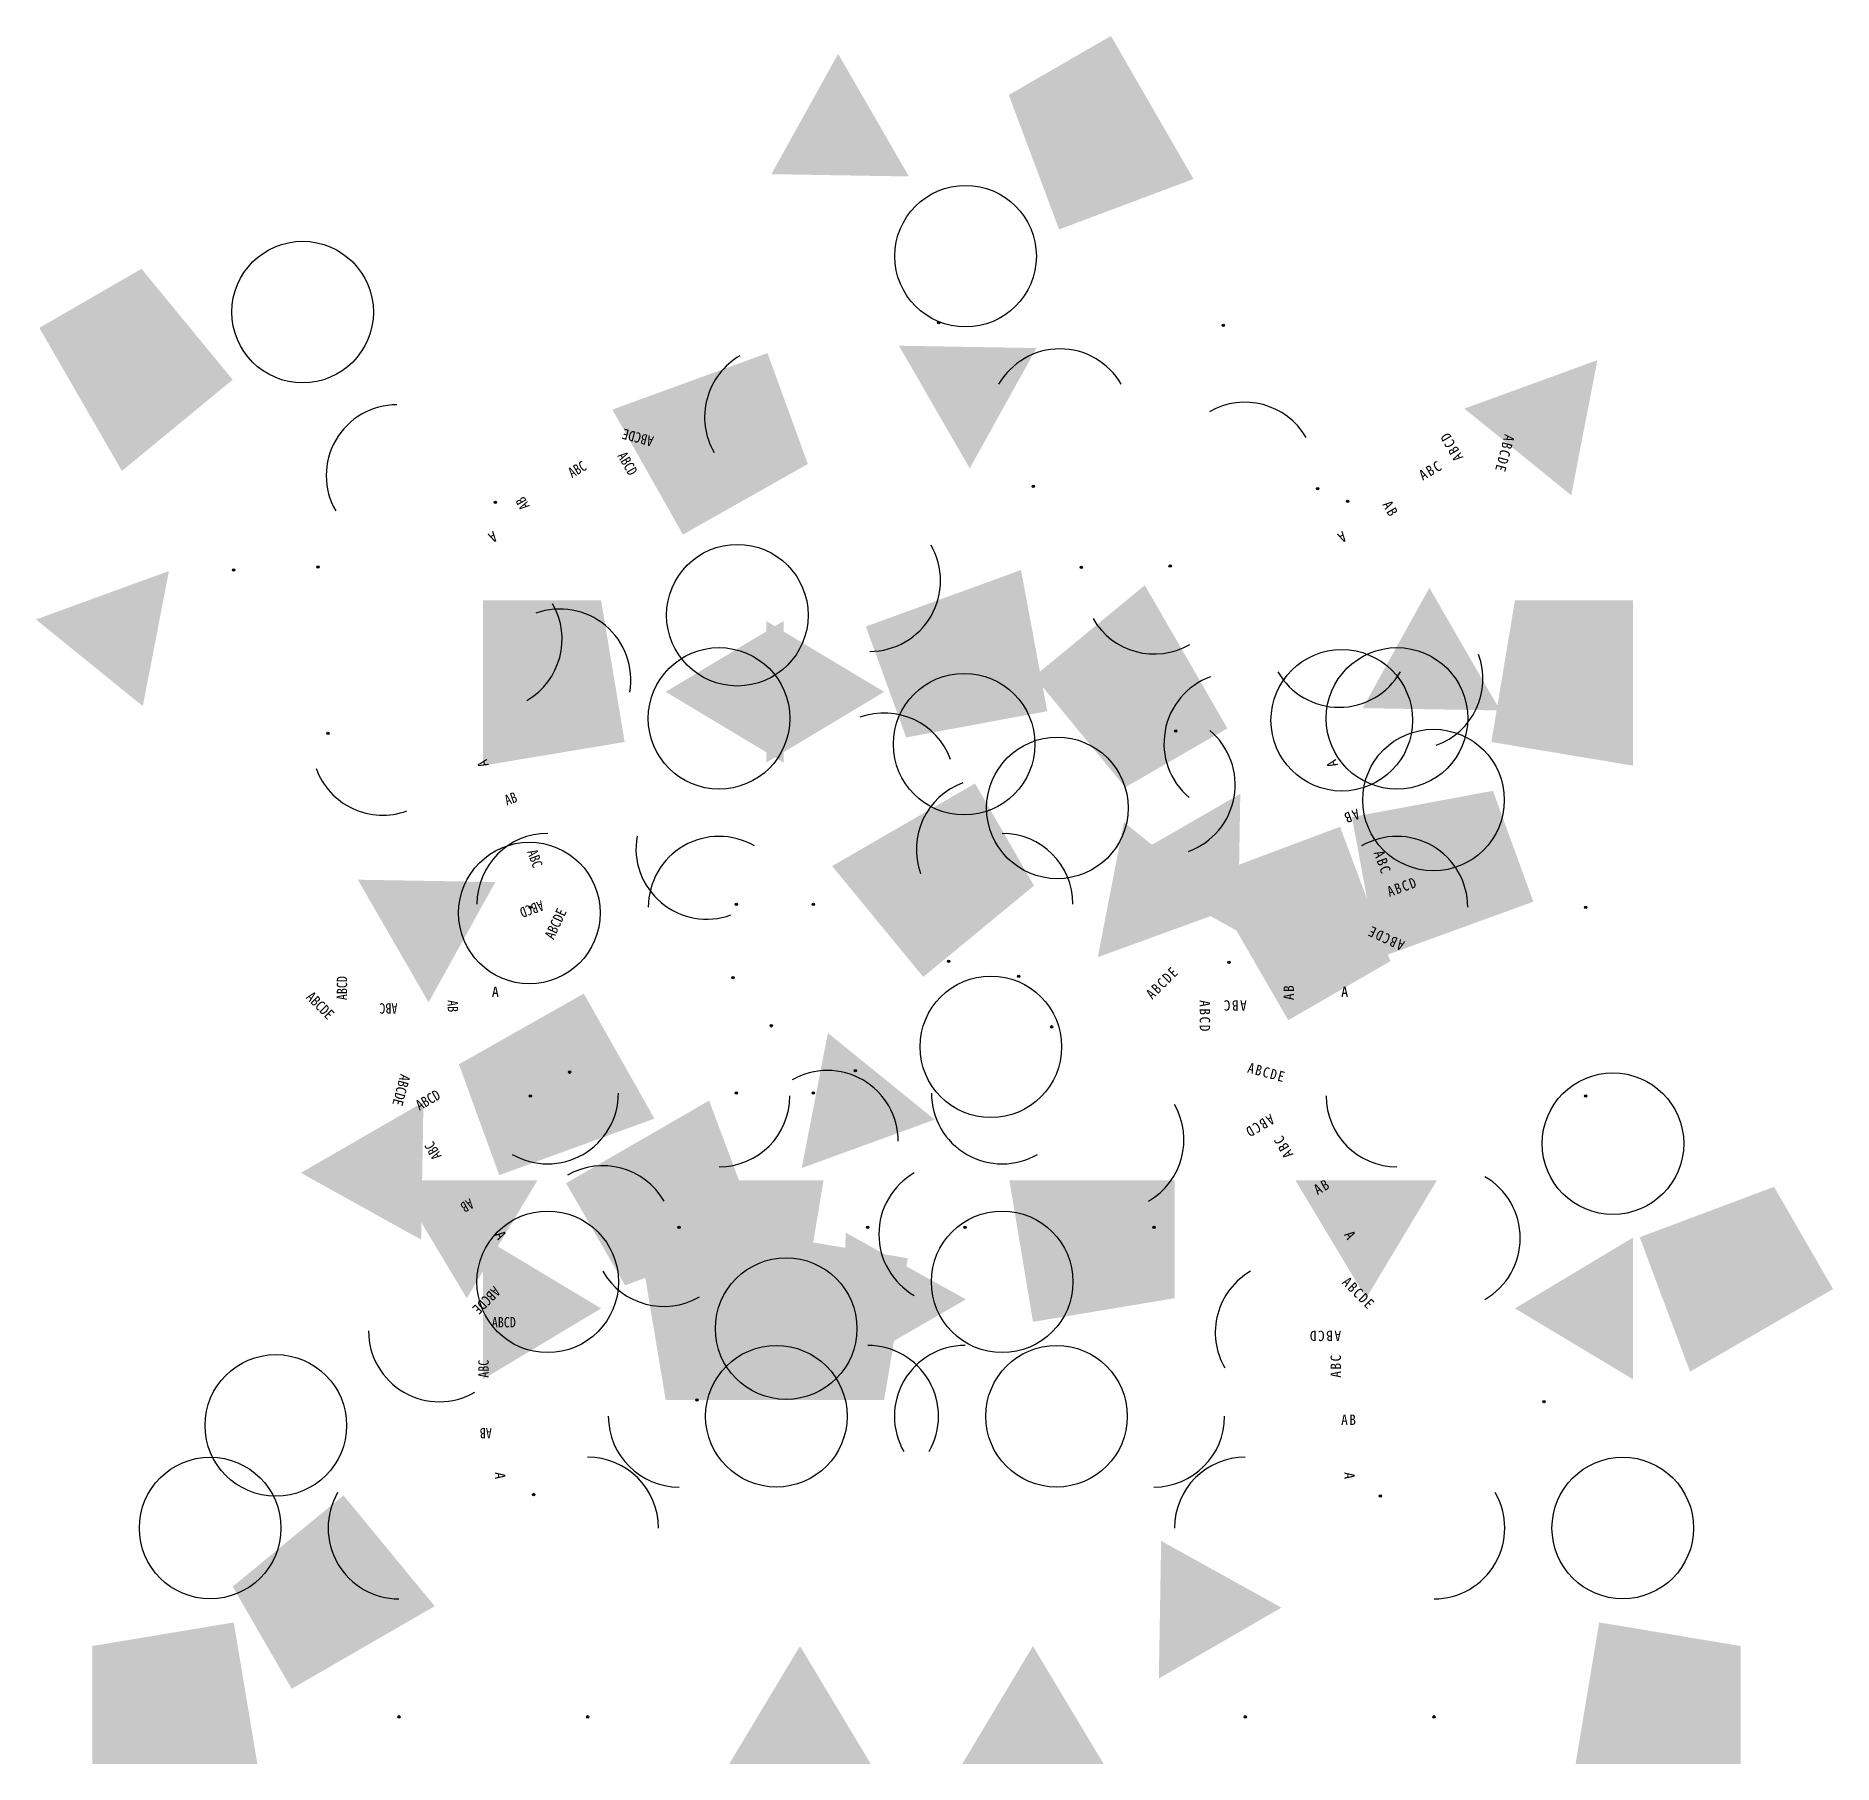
# Model space of a CAD drawing. Units: millimetres at full size, sheet at 1:200. Extents: x -39261 to 36915, y -40000 to 33220.
import ezdxf
from ezdxf.enums import TextEntityAlignment as Align

# ---------------------------------------------------------------- set-up
doc = ezdxf.new("R2010")
doc.units = ezdxf.units.MM
doc.header["$LTSCALE"] = 200
doc.header["$PDMODE"] = 32
doc.header["$PDSIZE"] = 100
doc.layers.add('0-8_門型柱部', color=2, linetype='Continuous')
doc.styles.add('@ＭＳ ゴシック', font='')
doc.styles.get('@ＭＳ ゴシック').set_extended_font_data('@MS Gothic')

msp = doc.modelspace()

# ---------------------------------------------------------------- linework, layer by layer
at = {"layer": '0-8_門型柱部', "color": 6}
for centre in [(144.5, 23890.3), (-27957, 21522.2), (-9529.8, 8676.2), (-10305.6, 4305.6), (16090, 4225.7), (18430.6, 4305.6), (82, 3213.9), (19980.5, 845.8), (4035, 510.4), (-18345.2, -3940.1), (1216.7, -9612.4), (27584.7, -13714), (-17569.4, -19569.4), (1694.4, -19569.4), (-7459.7, -21549.9), (-29091.7, -25651.5), (-7875, -25263.9), (4000, -25263.9), (-31875, -30000), (28000, -30000)]:
    msp.add_circle(centre, 3000, dxfattribs=at)
at = {"layer": '0-8_門型柱部'}
for centre, start, end in [((4144.5, 16962.1), 30, 150), ((-23957, 14594), 90, 210), ((-3918, 10142.1), 270, 30), ((-17047.4, 5940), 350, 110), ((15980.5, 7774.1), 210, 330), ((11552.5, 3246.6), 110, 230), ((8572.5, 1489.5), 290, 50), ((-10827.6, -1203.9), 170, 290), ((-10305.6, -3694.4), 60, 180), ((18430.6, -3694.4), 0, 120), ((-5711.6, -13612.4), 0, 120), ((-17569.4, -11569.4), 240, 0), ((1694.4, -11569.4), 180, 300), ((-531.5, -17549.9), 120, 240), ((20656.5, -17714), 300, 60), ((-22163.4, -21651.5), 180, 300), ((-4000, -25263.9), 330, 90), ((125, -25263.9), 90, 210), ((-23875, -30000), 150, 270), ((20000, -30000), 270, 30)]:
    msp.add_arc(centre, 3000, start, end, dxfattribs=at)
at = {"layer": '0-8_門型柱部', "color": 3}
for centre, start, end in [((-7918, 17070.3), 120, 210), ((11980.5, 14702.3), 30, 120), ((-19957, 7665.8), 300, 30), ((8144.5, 10033.9), 210, 300), ((19070.1, 5982.8), 290, 20), ((-3310.1, 1532.3), 20, 110), ((-24564.9, 3203.8), 200, 290), ((1054.9, -1246.6), 110, 200), ((-17569.4, -3569.4), 90, 180), ((1694.4, -3569.4), 0, 90), ((-10305.6, -11694.4), 270, 0), ((6396.7, -13549.9), 300, 30), ((18430.6, -11694.4), 180, 270), ((-15235.2, -17651.5), 30, 120), ((-12639.8, -17612.4), 210, 300), ((13728.3, -21714), 120, 210), ((-12000, -25263.9), 180, 270), ((8125, -25263.9), 270, 0), ((-15875, -30000), 0, 90), ((12000, -30000), 90, 180)]:
    msp.add_arc(centre, 3000, start, end, dxfattribs=at)
for p in [(-989.8, 21070.3), (15072.7, 14033.9), (16333.9, 13500.3), (-27301.1, 10721.4), (5052.3, 10702.3), (-26885.2, 3665.8), (-9569.4, -3569.4), (-6305.6, -3569.4), (-573.9, -5985.3), (2396.7, -6621.7), (3791.1, -8764.2), (-16639.8, -10684.2), (-18305.6, -11694.4), (26430.6, -11694.4), (-12000, -17263.9), (8125, -17263.9), (-11235.2, -24579.7), (17728.3, -28642.2), (-15875, -38000), (12000, -38000)]:
    msp.add_point(p, dxfattribs=at)
at = {"layer": '0-8_門型柱部'}
for p in [(11072.7, 20962.1), (3010.2, 14142.1), (-19783.5, 13457.5), (8816.4, 10764.1), (-30885.2, 10594), (9052.3, 3774.1), (-18305.6, -3694.4), (26430.6, -3694.4), (11308.6, -6028), (-9711.6, -6684.2), (-8091.5, -8721.4), (-4531.5, -10621.7), (-9569.4, -11569.4), (-6305.6, -11569.4), (-4000, -17263.9), (125, -17263.9), (24656.5, -24642.2), (-18163.4, -28579.7), (-23875, -38000), (20000, -38000)]:
    msp.add_point(p, dxfattribs=at)
at = {"layer": '0-8_門型柱部', "color": 6}
for points in [[(9804.8, 27158.2), (6304.8, 33220.4), (4108.6, 25024.2), (1974.7, 30720.4)], [(-35617.3, 14790.2), (-39117.3, 20852.3), (-30921.1, 18656.2), (-34787.2, 23352.3)], [(-14829.4, 17389.1), (-8251.6, 19783.2), (-11837.6, 12092.9), (-6541.5, 15084.7)], [(2494.2, 10591.4), (-4083.7, 8197.3), (3606.6, 4611.2), (-2373.6, 3498.8)], [(7742.3, 9946), (11242.3, 3883.8), (3046.1, 6079.9), (6912.2, 1383.8)], [(-20305.6, 2305.6), (-20305.6, 9305.6), (-14305.6, 3305.6), (-15305.6, 9305.6)], [(28430.6, 2305.6), (28430.6, 9305.6), (22430.6, 3305.6), (23430.6, 9305.6)], [(-5515.4, -1952.1), (546.8, 1547.9), (-1649.4, -6648.3), (3046.8, -2782.3)], [(17630.8, -5855.3), (24208.7, -3461.1), (16518.4, 124.9), (22498.6, 1237.3)], [(10320.2, -2422.1), (13820.2, -8484.3), (16016.4, -288.1), (18150.3, -5984.3)], [(-13045.6, -12652.9), (-19623.4, -15047.1), (-16037.4, -7356.8), (-21333.5, -10348.6)], [(-10727.7, -11889.6), (-16789.8, -15389.6), (-8593.7, -17585.8), (-14289.8, -19719.8)], [(-5875, -15263.9), (-12875, -15263.9), (-6875, -21263.9), (-12875, -20263.9)], [(2000, -15263.9), (9000, -15263.9), (3000, -21263.9), (9000, -20263.9)], [(30852.7, -23374.2), (36914.8, -19874.2), (28718.7, -17678.1), (34414.8, -15544.1)], [(-7569.4, -17569.4), (-7569.4, -24569.4), (-13569.4, -18569.4), (-12569.4, -24569.4)], [(-8305.6, -17569.4), (-8305.6, -24569.4), (-2305.6, -18569.4), (-3305.6, -24569.4)], [(-22359.6, -33311.7), (-28421.8, -36811.7), (-26225.6, -28615.6), (-30921.8, -32481.6)], [(-29875, -40000), (-36875, -40000), (-30875, -34000), (-36875, -35000)], [(26000, -40000), (33000, -40000), (27000, -34000), (33000, -35000)]]:
    msp.add_solid(points, dxfattribs=at)
at = {"layer": '0-8_門型柱部'}
for points in [[(-5257.7, 32462.6), (-2257.7, 27266.5), (-8087.8, 27364.5)], [(-2679.8, 20094.6), (320.2, 14898.4), (3150.3, 19996.5)], [(26926.2, 19483.9), (21288, 17431.8), (25817.2, 13759.4)], [(-39261.4, 8496.5), (-33623.3, 10548.6), (-34732.3, 4824.1)], [(22804.8, 4641.6), (19804.8, 9837.7), (16974.7, 4739.6)], [(-7569.4, 8430.6), (-7569.4, 2430.6), (-12569.4, 5430.6)], [(-8305.6, 8430.6), (-8305.6, 2430.6), (-3305.6, 5430.6)], [(11789, 1110.4), (6592.9, -1889.6), (11690.9, -4719.8)], [(11386.4, -3760.4), (5748.3, -5812.5), (6857.3, -88)], [(-22617.3, -7726.5), (-25617.3, -2530.4), (-19787.2, -2628.4)], [(-6801.2, -14747.8), (-1163, -12695.7), (-5692.2, -9023.3)], [(-28032.1, -14952.1), (-22835.9, -11952.1), (-22934, -17782.3)], [(-24000, -15263.9), (-18000, -15263.9), (-21000, -20263.9)], [(20125, -15263.9), (14125, -15263.9), (17125, -20263.9)], [(157.1, -20311.7), (-5039.1, -23311.7), (-4941, -17481.6)], [(-20305.6, -23694.4), (-20305.6, -17694.4), (-15305.6, -20694.4)], [(28430.6, -23694.4), (28430.6, -17694.4), (23430.6, -20694.4)], [(8336, -36374.2), (13532.1, -33374.2), (8434.1, -30544.1)], [(-3875, -40000), (-9875, -40000), (-6875, -35000)], [(0, -40000), (6000, -40000), (3000, -35000)]]:
    msp.add_solid(points, dxfattribs=at)

# ---------------------------------------------------------------- texts
at = {"layer": '0-8_門型柱部', "color": 7, "style": '@ＭＳ ゴシック'}
for s, rotation, width, p in [('ABCDE', 165, 0.9, (-13009.3, 16368.1)), ('ABCD', 300, 0.85, (-14741.3, 15368.1)), ('ABC', 30, 0.85, (-16473.4, 14368.1)), ('AB', 120, 0.85, (-18205.4, 13368.1)), ('AB', 20, 0.85, (-19253.5, 488.7)), ('ABC', 290, 0.85, (-18569.4, -1390.7)), ('ABCD', 200, 0.85, (-17885.4, -3270.1)), ('ABCDE', 65, 0.9, (-17201.3, -5149.5)), ('ABCD', 90, 0.85, (-25937.5, -7631.9)), ('ABCDE', 315, 0.9, (-27937.5, -7631.9)), ('ABC', 180, 0.85, (-23937.5, -7631.9)), ('AB', 270, 0.85, (-21937.5, -7631.9)), ('ABCDE', 255, 0.9, (-23937.5, -10703.7)), ('ABCD', 30, 0.9, (-22937.5, -12435.8)), ('ABC', 120, 0.85, (-21937.5, -14167.8)), ('AB', 210, 0.85, (-20937.5, -15899.9)), ('ABCDE', 225, 0.9, (-19937.5, -19631.9)), ('ABC', 90, 0.85, (-19937.5, -23631.9)), ('AB', 180, 0.85, (-19937.5, -25631.9))]:
    msp.add_text(s, height=439.9, rotation=rotation, dxfattribs=dict(at, width=width)).set_placement(p, align=Align.BOTTOM_LEFT)
for rotation, p in [(210, (-19937.5, 12368.1)), (210, (16062.5, 12368.1)), (110, (-19937.5, 2368.1)), (110, (16062.5, 2368.1)), (300, (-19937.5, -17631.9)), (300, (16062.5, -17631.9)), (270, (-19937.5, -27631.9)), (270, (16062.5, -27631.9))]:
    msp.add_text('A', height=439.9, rotation=rotation, dxfattribs=at).set_placement(p, align=Align.BOTTOM_LEFT)
for p in [(-19937.5, -7631.9), (16062.5, -7631.9)]:
    msp.add_text('A', height=439.9, dxfattribs=at).set_placement(p, align=Align.BOTTOM_LEFT)
at = {"layer": '0-8_門型柱部', "color": 7, "style": '@ＭＳ ゴシック', "width": 0.85}
msp.add_text('ABCD', height=439.9, dxfattribs=at).set_placement((-19937.5, -21631.9), align=Align.BOTTOM_LEFT)
at = {"layer": '0-8_門型柱部', "color": 7, "char_height": 439.9, "attachment_point": 7, "style": '@ＭＳ ゴシック'}
for s, insert, rotation in [('\\T1.22;\\W0.9;ABCD', (21258.7, 15368.1), 120), ('\\T1.22;\\W0.9;ABCDE', (22990.7, 16368.1), 255), ('\\T1.21;\\W0.95;ABC', (19526.6, 14368.1), 30), ('\\T1.21;\\W0.95;AB', (17794.6, 13368.1), 300), ('\\T1.21;\\W0.95;AB', (16746.5, 488.7), 200), ('\\T1.21;\\W0.95;ABC', (17430.6, -1390.7), 290), ('\\T1.22;\\W0.9;ABCD', (18114.6, -3270.1), 20), ('\\T1.22;\\W0.9;ABCDE', (18798.7, -5149.5), 155), ('\\T1.22;\\W0.9;ABCDE', (8062.5, -7631.9), 45), ('\\T1.21;\\W0.95;AB', (14062.5, -7631.9), 90), ('\\T1.22;\\W0.95;ABCD', (10062.5, -7631.9), 270), ('\\T1.21;\\W0.95;ABC', (12062.5, -7631.9), 180), ('\\T1.22;\\W0.9;ABCDE', (12062.5, -10703.7), 345), ('\\T1.22;\\W0.9;ABCD', (13062.5, -12435.8), 210), ('\\T1.21;\\W0.95;ABC', (14062.5, -14167.8), 120), ('\\T1.21;\\W0.95;AB', (15062.5, -15899.9), 30), ('\\T1.22;\\W0.9;ABCDE', (16062.5, -19631.9), 315), ('\\T1.22;\\W0.95;ABCD', (16062.5, -21631.9), 180), ('\\T1.21;\\W0.95;ABC', (16062.5, -23631.9), 90)]:
    msp.add_mtext(s, dxfattribs=dict(at, insert=insert, rotation=rotation))
at = {"layer": '0-8_門型柱部', "color": 7, "insert": (16062.5, -25631.9), "char_height": 439.9, "attachment_point": 7, "style": '@ＭＳ ゴシック'}
msp.add_mtext('\\T1.21;\\W0.95;AB', dxfattribs=at)

doc.saveas('drawing.dxf')
